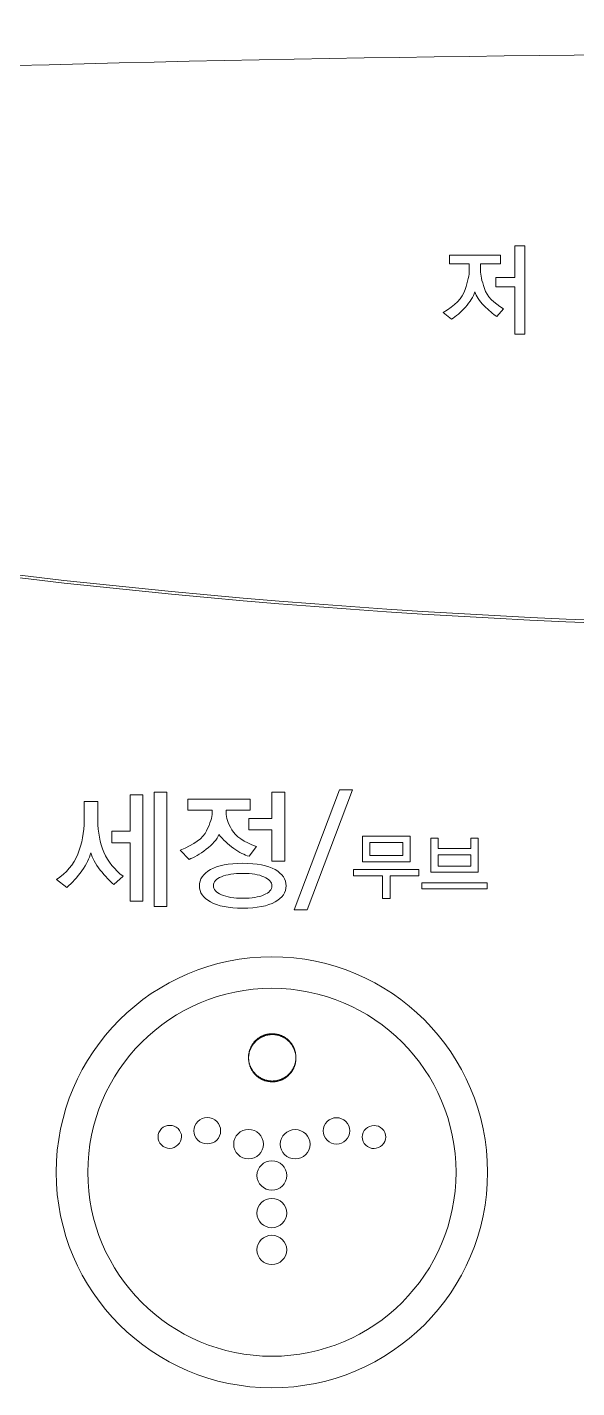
# Model space of a CAD drawing. Header units: millimetres. Extents: x -8699 to 14519, y -2727 to 7848.
# Drawn here: x 1441.6 to 1462.5, y -1016.3 to -964.5 of the extents above; entities that cross this region are included whole.
import ezdxf

# ---------------------------------------------------------------- set-up
doc = ezdxf.new("R2010")
doc.units = ezdxf.units.MM
doc.layers.add('레이어 1', color=7, linetype='Continuous')

msp = doc.modelspace()

# ---------------------------------------------------------------- linework, layer by layer
at = {"layer": '레이어 1', "lineweight": 9}
for p, q in [((1460.167, -974.003), (1460.167, -972.802)), ((1460.167, -972.802), (1460.548, -972.802)), ((1460.548, -972.802), (1460.548, -976.155)), ((1459.451, -974.361), (1459.451, -974.003)), ((1459.451, -974.003), (1460.167, -974.003)), ((1460.167, -974.361), (1459.451, -974.361)), ((1460.167, -976.155), (1460.167, -974.361)), ((1460.548, -976.155), (1460.167, -976.155))]:
    msp.add_line(p, q, dxfattribs=at)
for points in [[(1452.272, -998.072), (1451.783, -998.072), (1453.502, -993.494), (1453.991, -993.494), (1452.272, -998.072)], [(1445.541, -997.736), (1445.541, -995.518), (1444.849, -995.518), (1444.849, -995.074), (1445.541, -995.074), (1445.541, -993.686), (1446.02, -993.686), (1446.02, -997.736), (1445.541, -997.736)], [(1446.459, -997.934), (1446.459, -993.588), (1446.938, -993.588), (1446.938, -997.934), (1446.459, -997.934)], [(1450.929, -996.22), (1450.929, -995.02), (1450.055, -995.02), (1450.055, -994.59), (1450.929, -994.59), (1450.929, -993.588), (1451.423, -993.588), (1451.423, -996.22), (1450.929, -996.22)], [(1454.373, -996.24), (1454.373, -995.264), (1456.188, -995.264), (1456.188, -996.24), (1454.373, -996.24)], [(1455.903, -995.501), (1454.656, -995.501), (1454.656, -996.003), (1455.903, -996.003), (1455.903, -995.501)], [(1456.973, -996.638), (1456.973, -995.34), (1457.255, -995.34), (1457.255, -995.738), (1458.497, -995.738), (1458.497, -995.34), (1458.776, -995.34), (1458.776, -996.638), (1456.973, -996.638)], [(1458.497, -995.975), (1457.255, -995.975), (1457.255, -996.401), (1458.497, -996.401), (1458.497, -995.975)], [(1455.423, -996.768), (1455.423, -997.637), (1455.132, -997.637), (1455.132, -996.768), (1454.038, -996.768), (1454.038, -996.531), (1456.521, -996.531), (1456.521, -996.768), (1455.423, -996.768)], [(1456.634, -997.273), (1456.634, -997.036), (1459.118, -997.036), (1459.118, -997.273), (1456.634, -997.273)]]:
    msp.add_lwpolyline(points, dxfattribs=at)
at = {"layer": '레이어 1', "lineweight": 18}
for points in [[(1559.487, -968.49), (1502.827, -964.479), (1445.955, -964.479), (1389.296, -968.49)], [(1388.052, -973.925), (1444.216, -991.847), (1504.567, -991.847), (1560.732, -973.925)], [(1450.542, -1002.875), (1450.531, -1002.881), (1450.519, -1002.887), (1450.509, -1002.892)], [(1450.577, -1002.859), (1450.565, -1002.864), (1450.553, -1002.869), (1450.542, -1002.875)], [(1450.612, -1002.844), (1450.599, -1002.849), (1450.588, -1002.854), (1450.577, -1002.859)], [(1450.646, -1002.831), (1450.635, -1002.835), (1450.623, -1002.839), (1450.612, -1002.844)], [(1450.683, -1002.819), (1450.67, -1002.823), (1450.658, -1002.827), (1450.646, -1002.831)], [(1450.684, -1002.851), (1450.672, -1002.854), (1450.66, -1002.858), (1450.648, -1002.862)], [(1450.719, -1002.809), (1450.706, -1002.812), (1450.694, -1002.816), (1450.683, -1002.819)], [(1450.721, -1002.84), (1450.708, -1002.844), (1450.696, -1002.847), (1450.684, -1002.851)], [(1450.755, -1002.801), (1450.743, -1002.803), (1450.73, -1002.806), (1450.719, -1002.809)], [(1450.757, -1002.832), (1450.745, -1002.834), (1450.732, -1002.838), (1450.721, -1002.84)], [(1450.792, -1002.793), (1450.779, -1002.795), (1450.768, -1002.798), (1450.755, -1002.801)], [(1450.794, -1002.825), (1450.781, -1002.827), (1450.77, -1002.829), (1450.757, -1002.832)], [(1450.83, -1002.788), (1450.817, -1002.789), (1450.804, -1002.791), (1450.792, -1002.793)], [(1450.832, -1002.819), (1450.819, -1002.82), (1450.806, -1002.822), (1450.794, -1002.825)], [(1450.867, -1002.784), (1450.855, -1002.784), (1450.842, -1002.786), (1450.83, -1002.788)], [(1450.87, -1002.815), (1450.857, -1002.816), (1450.844, -1002.817), (1450.832, -1002.819)], [(1450.906, -1002.781), (1450.892, -1002.781), (1450.88, -1002.782), (1450.867, -1002.784)], [(1450.907, -1002.812), (1450.894, -1002.813), (1450.882, -1002.814), (1450.87, -1002.815)], [(1451.06, -1002.819), (1451.047, -1002.817), (1451.034, -1002.816), (1451.022, -1002.815)], [(1451.096, -1002.794), (1451.083, -1002.792), (1451.07, -1002.79), (1451.058, -1002.788)], [(1451.098, -1002.825), (1451.085, -1002.823), (1451.072, -1002.821), (1451.06, -1002.819)], [(1451.133, -1002.801), (1451.12, -1002.798), (1451.108, -1002.795), (1451.096, -1002.794)], [(1451.135, -1002.832), (1451.122, -1002.829), (1451.11, -1002.827), (1451.098, -1002.825)], [(1451.171, -1002.81), (1451.158, -1002.806), (1451.145, -1002.804), (1451.133, -1002.801)], [(1451.172, -1002.841), (1451.16, -1002.838), (1451.147, -1002.835), (1451.135, -1002.832)], [(1451.207, -1002.821), (1451.195, -1002.817), (1451.183, -1002.813), (1451.171, -1002.81)], [(1451.209, -1002.852), (1451.197, -1002.848), (1451.184, -1002.844), (1451.172, -1002.841)], [(1451.244, -1002.832), (1451.231, -1002.828), (1451.219, -1002.824), (1451.207, -1002.821)], [(1451.246, -1002.864), (1451.233, -1002.86), (1451.221, -1002.856), (1451.209, -1002.852)], [(1451.279, -1002.846), (1451.268, -1002.841), (1451.255, -1002.837), (1451.244, -1002.832)], [(1451.281, -1002.877), (1451.27, -1002.872), (1451.257, -1002.869), (1451.246, -1002.864)], [(1451.314, -1002.861), (1451.303, -1002.855), (1451.291, -1002.85), (1451.279, -1002.846)], [(1451.316, -1002.892), (1451.304, -1002.887), (1451.293, -1002.882), (1451.281, -1002.877)], [(1451.348, -1002.877), (1451.337, -1002.872), (1451.326, -1002.866), (1451.314, -1002.861)], [(1450.086, -1003.404), (1450.083, -1003.416), (1450.079, -1003.428), (1450.076, -1003.44)], [(1450.099, -1003.368), (1450.095, -1003.38), (1450.09, -1003.392), (1450.086, -1003.404)], [(1450.101, -1003.399), (1450.096, -1003.412), (1450.092, -1003.423), (1450.088, -1003.435)], [(1450.112, -1003.333), (1450.107, -1003.344), (1450.103, -1003.356), (1450.099, -1003.368)], [(1450.114, -1003.364), (1450.11, -1003.376), (1450.105, -1003.387), (1450.101, -1003.399)], [(1450.128, -1003.298), (1450.123, -1003.31), (1450.117, -1003.322), (1450.112, -1003.333)], [(1450.13, -1003.33), (1450.125, -1003.341), (1450.119, -1003.353), (1450.114, -1003.364)], [(1450.145, -1003.264), (1450.139, -1003.276), (1450.133, -1003.287), (1450.128, -1003.298)], [(1450.147, -1003.296), (1450.141, -1003.307), (1450.135, -1003.318), (1450.13, -1003.33)], [(1450.163, -1003.231), (1450.157, -1003.242), (1450.151, -1003.253), (1450.145, -1003.264)], [(1450.165, -1003.263), (1450.159, -1003.273), (1450.153, -1003.284), (1450.147, -1003.296)], [(1450.183, -1003.199), (1450.176, -1003.21), (1450.17, -1003.22), (1450.163, -1003.231)], [(1450.185, -1003.23), (1450.178, -1003.241), (1450.172, -1003.252), (1450.165, -1003.263)], [(1450.203, -1003.167), (1450.196, -1003.178), (1450.189, -1003.189), (1450.183, -1003.199)], [(1450.205, -1003.199), (1450.198, -1003.209), (1450.192, -1003.22), (1450.185, -1003.23)], [(1450.226, -1003.137), (1450.218, -1003.147), (1450.211, -1003.157), (1450.203, -1003.167)], [(1450.228, -1003.168), (1450.22, -1003.178), (1450.213, -1003.188), (1450.205, -1003.199)], [(1450.249, -1003.107), (1450.241, -1003.117), (1450.233, -1003.127), (1450.226, -1003.137)], [(1450.251, -1003.138), (1450.243, -1003.148), (1450.235, -1003.158), (1450.228, -1003.168)], [(1450.276, -1003.11), (1450.267, -1003.119), (1450.26, -1003.129), (1450.251, -1003.138)], [(1450.302, -1003.082), (1450.292, -1003.091), (1450.285, -1003.101), (1450.276, -1003.11)], [(1450.326, -1003.025), (1450.317, -1003.033), (1450.307, -1003.042), (1450.3, -1003.051)], [(1450.328, -1003.056), (1450.319, -1003.064), (1450.309, -1003.073), (1450.302, -1003.082)], [(1450.353, -1002.999), (1450.345, -1003.007), (1450.335, -1003.016), (1450.326, -1003.025)], [(1450.356, -1003.031), (1450.347, -1003.038), (1450.337, -1003.047), (1450.328, -1003.056)], [(1450.382, -1002.976), (1450.373, -1002.983), (1450.364, -1002.991), (1450.353, -1002.999)], [(1450.384, -1003.007), (1450.375, -1003.015), (1450.366, -1003.022), (1450.356, -1003.031)], [(1450.413, -1002.953), (1450.403, -1002.96), (1450.393, -1002.968), (1450.382, -1002.976)], [(1450.415, -1002.984), (1450.405, -1002.991), (1450.395, -1002.999), (1450.384, -1003.007)], [(1450.444, -1002.931), (1450.434, -1002.939), (1450.423, -1002.945), (1450.413, -1002.953)], [(1450.446, -1002.962), (1450.435, -1002.97), (1450.425, -1002.976), (1450.415, -1002.984)], [(1450.477, -1002.912), (1450.465, -1002.918), (1450.455, -1002.925), (1450.444, -1002.931)], [(1450.479, -1002.943), (1450.467, -1002.949), (1450.457, -1002.956), (1450.446, -1002.962)], [(1450.509, -1002.892), (1450.497, -1002.899), (1450.487, -1002.905), (1450.477, -1002.912)], [(1450.511, -1002.924), (1450.5, -1002.93), (1450.489, -1002.936), (1450.479, -1002.943)], [(1450.544, -1002.906), (1450.533, -1002.912), (1450.522, -1002.918), (1450.511, -1002.924)], [(1450.579, -1002.891), (1450.567, -1002.896), (1450.555, -1002.9), (1450.544, -1002.906)], [(1451.35, -1002.908), (1451.339, -1002.903), (1451.328, -1002.898), (1451.316, -1002.892)], [(1451.384, -1002.927), (1451.373, -1002.92), (1451.362, -1002.914), (1451.35, -1002.908)], [(1451.417, -1002.945), (1451.406, -1002.939), (1451.395, -1002.932), (1451.384, -1002.927)], [(1451.448, -1002.934), (1451.436, -1002.927), (1451.426, -1002.921), (1451.415, -1002.914)], [(1451.449, -1002.966), (1451.438, -1002.958), (1451.428, -1002.952), (1451.417, -1002.945)], [(1451.479, -1002.956), (1451.468, -1002.949), (1451.458, -1002.941), (1451.448, -1002.934)], [(1451.481, -1002.987), (1451.47, -1002.98), (1451.46, -1002.972), (1451.449, -1002.966)], [(1451.508, -1002.979), (1451.508, -1002.979), (1451.479, -1002.956), (1451.479, -1002.956)], [(1451.51, -1003.01), (1451.51, -1003.01), (1451.481, -1002.987), (1451.481, -1002.987)], [(1451.538, -1003.003), (1451.527, -1002.995), (1451.519, -1002.986), (1451.508, -1002.979)], [(1451.539, -1003.034), (1451.529, -1003.026), (1451.521, -1003.017), (1451.51, -1003.01)], [(1451.565, -1003.028), (1451.556, -1003.02), (1451.546, -1003.011), (1451.538, -1003.003)], [(1451.567, -1003.06), (1451.558, -1003.051), (1451.548, -1003.042), (1451.539, -1003.034)], [(1451.592, -1003.054), (1451.592, -1003.054), (1451.565, -1003.028), (1451.565, -1003.028)], [(1451.594, -1003.086), (1451.594, -1003.086), (1451.567, -1003.06), (1451.567, -1003.06)], [(1451.617, -1003.082), (1451.61, -1003.073), (1451.6, -1003.063), (1451.592, -1003.054)], [(1451.619, -1003.113), (1451.612, -1003.104), (1451.602, -1003.095), (1451.594, -1003.086)], [(1451.641, -1003.111), (1451.633, -1003.101), (1451.626, -1003.092), (1451.617, -1003.082)], [(1451.643, -1003.142), (1451.635, -1003.133), (1451.628, -1003.123), (1451.619, -1003.113)], [(1451.665, -1003.14), (1451.657, -1003.131), (1451.649, -1003.12), (1451.641, -1003.111)], [(1451.667, -1003.172), (1451.659, -1003.162), (1451.651, -1003.152), (1451.643, -1003.142)], [(1451.686, -1003.171), (1451.678, -1003.16), (1451.672, -1003.15), (1451.665, -1003.14)], [(1451.688, -1003.202), (1451.68, -1003.192), (1451.674, -1003.181), (1451.667, -1003.172)], [(1451.705, -1003.202), (1451.7, -1003.191), (1451.693, -1003.181), (1451.686, -1003.171)], [(1451.707, -1003.234), (1451.701, -1003.223), (1451.695, -1003.212), (1451.688, -1003.202)], [(1451.725, -1003.235), (1451.719, -1003.224), (1451.713, -1003.214), (1451.705, -1003.202)], [(1451.727, -1003.266), (1451.721, -1003.255), (1451.715, -1003.245), (1451.707, -1003.234)], [(1451.743, -1003.268), (1451.738, -1003.256), (1451.731, -1003.245), (1451.725, -1003.235)], [(1451.745, -1003.299), (1451.74, -1003.288), (1451.734, -1003.277), (1451.727, -1003.266)], [(1451.758, -1003.301), (1451.754, -1003.29), (1451.748, -1003.278), (1451.743, -1003.268)], [(1451.76, -1003.332), (1451.756, -1003.321), (1451.75, -1003.31), (1451.745, -1003.299)], [(1451.774, -1003.335), (1451.769, -1003.324), (1451.765, -1003.313), (1451.758, -1003.301)], [(1451.776, -1003.367), (1451.771, -1003.355), (1451.767, -1003.344), (1451.76, -1003.332)], [(1451.788, -1003.37), (1451.783, -1003.359), (1451.778, -1003.347), (1451.774, -1003.335)], [(1451.79, -1003.401), (1451.785, -1003.39), (1451.78, -1003.379), (1451.776, -1003.367)], [(1451.8, -1003.406), (1451.796, -1003.393), (1451.791, -1003.382), (1451.788, -1003.37)], [(1451.802, -1003.437), (1451.798, -1003.425), (1451.793, -1003.413), (1451.79, -1003.401)], [(1450.042, -1003.663), (1450.041, -1003.677), (1450.041, -1003.69), (1450.042, -1003.702)], [(1450.042, -1003.702), (1450.042, -1003.714), (1450.043, -1003.727), (1450.043, -1003.74)], [(1450.044, -1003.695), (1450.043, -1003.708), (1450.043, -1003.721), (1450.044, -1003.733)], [(1450.043, -1003.74), (1450.045, -1003.752), (1450.047, -1003.765), (1450.048, -1003.777)], [(1450.045, -1003.658), (1450.044, -1003.67), (1450.044, -1003.683), (1450.044, -1003.695)], [(1450.044, -1003.733), (1450.044, -1003.745), (1450.045, -1003.758), (1450.045, -1003.771)], [(1450.049, -1003.62), (1450.048, -1003.632), (1450.045, -1003.644), (1450.045, -1003.658)], [(1450.045, -1003.771), (1450.047, -1003.784), (1450.049, -1003.796), (1450.05, -1003.808)], [(1450.052, -1003.551), (1450.05, -1003.564), (1450.048, -1003.576), (1450.047, -1003.588)], [(1450.048, -1003.777), (1450.049, -1003.79), (1450.051, -1003.803), (1450.053, -1003.815)], [(1450.054, -1003.582), (1450.052, -1003.595), (1450.05, -1003.607), (1450.049, -1003.62)], [(1450.05, -1003.808), (1450.051, -1003.821), (1450.053, -1003.834), (1450.055, -1003.846)], [(1450.058, -1003.514), (1450.055, -1003.526), (1450.053, -1003.539), (1450.052, -1003.551)], [(1450.053, -1003.815), (1450.054, -1003.827), (1450.057, -1003.84), (1450.059, -1003.852)], [(1450.06, -1003.545), (1450.057, -1003.558), (1450.055, -1003.57), (1450.054, -1003.582)], [(1450.055, -1003.846), (1450.056, -1003.859), (1450.059, -1003.871), (1450.061, -1003.884)], [(1450.066, -1003.477), (1450.063, -1003.489), (1450.061, -1003.501), (1450.058, -1003.514)], [(1450.059, -1003.852), (1450.062, -1003.865), (1450.066, -1003.877), (1450.068, -1003.889)], [(1450.067, -1003.508), (1450.065, -1003.52), (1450.063, -1003.532), (1450.06, -1003.545)], [(1450.061, -1003.884), (1450.064, -1003.896), (1450.067, -1003.908), (1450.07, -1003.92)], [(1450.076, -1003.44), (1450.072, -1003.452), (1450.068, -1003.464), (1450.066, -1003.477)], [(1450.078, -1003.472), (1450.074, -1003.483), (1450.07, -1003.496), (1450.067, -1003.508)], [(1450.068, -1003.889), (1450.071, -1003.902), (1450.074, -1003.914), (1450.078, -1003.926)], [(1450.07, -1003.92), (1450.073, -1003.933), (1450.076, -1003.945), (1450.08, -1003.957)], [(1450.088, -1003.435), (1450.084, -1003.447), (1450.081, -1003.459), (1450.078, -1003.472)], [(1451.81, -1003.441), (1451.807, -1003.429), (1451.803, -1003.417), (1451.8, -1003.406)], [(1451.812, -1003.472), (1451.809, -1003.461), (1451.805, -1003.449), (1451.802, -1003.437)], [(1451.819, -1003.477), (1451.817, -1003.466), (1451.813, -1003.453), (1451.81, -1003.441)], [(1451.81, -1003.921), (1451.813, -1003.909), (1451.817, -1003.897), (1451.819, -1003.885)], [(1451.821, -1003.509), (1451.819, -1003.497), (1451.816, -1003.485), (1451.812, -1003.472)], [(1451.812, -1003.952), (1451.816, -1003.941), (1451.819, -1003.928), (1451.821, -1003.916)], [(1451.827, -1003.514), (1451.825, -1003.502), (1451.822, -1003.489), (1451.819, -1003.477)], [(1451.819, -1003.885), (1451.822, -1003.873), (1451.825, -1003.86), (1451.827, -1003.848)], [(1451.829, -1003.545), (1451.827, -1003.533), (1451.824, -1003.52), (1451.821, -1003.509)], [(1451.821, -1003.916), (1451.824, -1003.904), (1451.827, -1003.892), (1451.829, -1003.879)], [(1451.833, -1003.55), (1451.832, -1003.538), (1451.829, -1003.526), (1451.827, -1003.514)], [(1451.827, -1003.848), (1451.829, -1003.836), (1451.832, -1003.823), (1451.833, -1003.811)], [(1451.835, -1003.582), (1451.833, -1003.569), (1451.831, -1003.558), (1451.829, -1003.545)], [(1451.829, -1003.879), (1451.831, -1003.867), (1451.833, -1003.855), (1451.835, -1003.842)], [(1451.84, -1003.619), (1451.838, -1003.607), (1451.837, -1003.594), (1451.835, -1003.582)], [(1451.835, -1003.842), (1451.837, -1003.83), (1451.838, -1003.817), (1451.84, -1003.805)], [(1451.844, -1003.656), (1451.843, -1003.643), (1451.841, -1003.631), (1451.84, -1003.619)], [(1451.84, -1003.805), (1451.841, -1003.793), (1451.843, -1003.78), (1451.844, -1003.768)], [(1451.842, -1003.661), (1451.842, -1003.649), (1451.842, -1003.637), (1451.842, -1003.624)], [(1451.842, -1003.699), (1451.843, -1003.687), (1451.843, -1003.674), (1451.842, -1003.661)], [(1451.844, -1003.693), (1451.844, -1003.68), (1451.844, -1003.668), (1451.844, -1003.656)], [(1451.844, -1003.73), (1451.845, -1003.718), (1451.845, -1003.706), (1451.844, -1003.693)], [(1451.844, -1003.768), (1451.844, -1003.755), (1451.844, -1003.743), (1451.844, -1003.73)], [(1450.078, -1003.926), (1450.083, -1003.938), (1450.085, -1003.95), (1450.089, -1003.962)], [(1450.08, -1003.957), (1450.084, -1003.97), (1450.087, -1003.981), (1450.091, -1003.993)], [(1450.089, -1003.962), (1450.094, -1003.974), (1450.097, -1003.986), (1450.103, -1003.998)], [(1450.091, -1003.993), (1450.096, -1004.005), (1450.099, -1004.017), (1450.105, -1004.029)], [(1450.103, -1003.998), (1450.107, -1004.01), (1450.112, -1004.022), (1450.116, -1004.033)], [(1450.105, -1004.029), (1450.109, -1004.041), (1450.114, -1004.053), (1450.118, -1004.065)], [(1450.116, -1004.033), (1450.122, -1004.044), (1450.127, -1004.057), (1450.132, -1004.068)], [(1450.118, -1004.065), (1450.124, -1004.076), (1450.129, -1004.088), (1450.134, -1004.099)], [(1450.132, -1004.068), (1450.138, -1004.08), (1450.143, -1004.09), (1450.15, -1004.102)], [(1450.134, -1004.099), (1450.141, -1004.111), (1450.145, -1004.121), (1450.152, -1004.133)], [(1450.15, -1004.102), (1450.156, -1004.113), (1450.161, -1004.124), (1450.168, -1004.135)], [(1450.152, -1004.133), (1450.158, -1004.144), (1450.163, -1004.155), (1450.17, -1004.166)], [(1450.168, -1004.135), (1450.174, -1004.146), (1450.181, -1004.157), (1450.187, -1004.167)], [(1450.17, -1004.166), (1450.176, -1004.177), (1450.183, -1004.188), (1450.189, -1004.198)], [(1450.187, -1004.167), (1450.194, -1004.178), (1450.2, -1004.188), (1450.209, -1004.199)], [(1450.189, -1004.198), (1450.196, -1004.209), (1450.203, -1004.22), (1450.211, -1004.23)], [(1450.209, -1004.199), (1450.216, -1004.209), (1450.223, -1004.219), (1450.231, -1004.229)], [(1450.211, -1004.23), (1450.218, -1004.24), (1450.225, -1004.251), (1450.233, -1004.26)], [(1450.231, -1004.229), (1450.238, -1004.239), (1450.246, -1004.249), (1450.254, -1004.259)], [(1450.233, -1004.26), (1450.24, -1004.27), (1450.248, -1004.28), (1450.256, -1004.29)], [(1450.254, -1004.259), (1450.262, -1004.268), (1450.271, -1004.278), (1450.278, -1004.287)], [(1450.256, -1004.29), (1450.264, -1004.3), (1450.273, -1004.309), (1450.28, -1004.318)], [(1450.278, -1004.287), (1450.287, -1004.297), (1450.295, -1004.306), (1450.304, -1004.315)], [(1450.28, -1004.318), (1450.289, -1004.328), (1450.297, -1004.337), (1450.306, -1004.346)], [(1450.304, -1004.315), (1450.313, -1004.324), (1450.322, -1004.332), (1450.331, -1004.341)], [(1450.306, -1004.346), (1450.316, -1004.355), (1450.324, -1004.363), (1450.333, -1004.372)], [(1450.331, -1004.341), (1450.34, -1004.349), (1450.349, -1004.357), (1450.36, -1004.366)], [(1450.333, -1004.372), (1450.342, -1004.38), (1450.351, -1004.389), (1450.361, -1004.397)], [(1450.36, -1004.366), (1450.368, -1004.374), (1450.378, -1004.381), (1450.388, -1004.39)], [(1450.361, -1004.397), (1450.37, -1004.405), (1450.38, -1004.413), (1450.39, -1004.421)], [(1450.388, -1004.39), (1450.398, -1004.397), (1450.407, -1004.405), (1450.418, -1004.412)], [(1450.39, -1004.421), (1450.4, -1004.429), (1450.409, -1004.436), (1450.42, -1004.443)], [(1450.418, -1004.412), (1450.427, -1004.419), (1450.437, -1004.426), (1450.449, -1004.433)], [(1450.449, -1004.433), (1450.458, -1004.439), (1450.469, -1004.446), (1450.48, -1004.452)], [(1451.448, -1004.458), (1451.459, -1004.45), (1451.469, -1004.443), (1451.48, -1004.436)], [(1451.478, -1004.405), (1451.488, -1004.397), (1451.497, -1004.39), (1451.508, -1004.381)], [(1451.48, -1004.436), (1451.49, -1004.429), (1451.499, -1004.421), (1451.51, -1004.413)], [(1451.508, -1004.381), (1451.517, -1004.374), (1451.527, -1004.366), (1451.536, -1004.358)], [(1451.51, -1004.413), (1451.519, -1004.405), (1451.529, -1004.397), (1451.539, -1004.389)], [(1451.536, -1004.358), (1451.546, -1004.35), (1451.555, -1004.341), (1451.565, -1004.332)], [(1451.539, -1004.389), (1451.548, -1004.381), (1451.557, -1004.373), (1451.567, -1004.364)], [(1451.565, -1004.332), (1451.573, -1004.324), (1451.583, -1004.315), (1451.591, -1004.306)], [(1451.567, -1004.364), (1451.575, -1004.355), (1451.585, -1004.347), (1451.593, -1004.338)], [(1451.591, -1004.306), (1451.6, -1004.297), (1451.609, -1004.288), (1451.616, -1004.279)], [(1451.593, -1004.338), (1451.602, -1004.329), (1451.61, -1004.319), (1451.618, -1004.31)], [(1451.616, -1004.279), (1451.625, -1004.27), (1451.633, -1004.26), (1451.641, -1004.25)], [(1451.618, -1004.31), (1451.627, -1004.301), (1451.635, -1004.291), (1451.643, -1004.282)], [(1451.641, -1004.25), (1451.649, -1004.241), (1451.656, -1004.231), (1451.664, -1004.221)], [(1451.643, -1004.282), (1451.651, -1004.272), (1451.658, -1004.262), (1451.666, -1004.252)], [(1451.664, -1004.221), (1451.671, -1004.211), (1451.678, -1004.202), (1451.685, -1004.191)], [(1451.666, -1004.252), (1451.673, -1004.243), (1451.68, -1004.233), (1451.687, -1004.222)], [(1451.685, -1004.191), (1451.693, -1004.181), (1451.7, -1004.171), (1451.705, -1004.16)], [(1451.687, -1004.222), (1451.695, -1004.212), (1451.701, -1004.202), (1451.707, -1004.192)], [(1451.705, -1004.16), (1451.713, -1004.149), (1451.719, -1004.138), (1451.725, -1004.128)], [(1451.707, -1004.192), (1451.715, -1004.181), (1451.721, -1004.17), (1451.727, -1004.159)], [(1451.725, -1004.128), (1451.73, -1004.117), (1451.738, -1004.106), (1451.743, -1004.095)], [(1451.727, -1004.159), (1451.732, -1004.148), (1451.74, -1004.137), (1451.745, -1004.126)], [(1451.743, -1004.095), (1451.748, -1004.084), (1451.754, -1004.072), (1451.758, -1004.062)], [(1451.745, -1004.126), (1451.75, -1004.115), (1451.756, -1004.103), (1451.76, -1004.093)], [(1451.758, -1004.062), (1451.763, -1004.05), (1451.769, -1004.038), (1451.774, -1004.027)], [(1451.76, -1004.093), (1451.765, -1004.081), (1451.771, -1004.07), (1451.776, -1004.058)], [(1451.774, -1004.027), (1451.778, -1004.016), (1451.783, -1004.004), (1451.788, -1003.992)], [(1451.776, -1004.058), (1451.78, -1004.047), (1451.785, -1004.035), (1451.79, -1004.023)], [(1451.79, -1004.023), (1451.793, -1004.012), (1451.798, -1004), (1451.802, -1003.988)], [(1451.802, -1003.988), (1451.805, -1003.976), (1451.809, -1003.965), (1451.812, -1003.952)], [(1450.42, -1004.443), (1450.429, -1004.45), (1450.44, -1004.458), (1450.451, -1004.464)], [(1450.451, -1004.464), (1450.46, -1004.471), (1450.471, -1004.477), (1450.482, -1004.484)], [(1450.48, -1004.452), (1450.491, -1004.459), (1450.502, -1004.465), (1450.512, -1004.47)], [(1450.482, -1004.484), (1450.493, -1004.491), (1450.504, -1004.496), (1450.514, -1004.502)], [(1450.512, -1004.47), (1450.523, -1004.477), (1450.535, -1004.483), (1450.545, -1004.488)], [(1450.514, -1004.502), (1450.525, -1004.508), (1450.537, -1004.514), (1450.547, -1004.52)], [(1450.545, -1004.488), (1450.556, -1004.494), (1450.568, -1004.499), (1450.579, -1004.504)], [(1450.547, -1004.52), (1450.558, -1004.525), (1450.57, -1004.531), (1450.581, -1004.535)], [(1450.579, -1004.504), (1450.59, -1004.509), (1450.601, -1004.514), (1450.613, -1004.518)], [(1450.581, -1004.535), (1450.593, -1004.54), (1450.603, -1004.545), (1450.615, -1004.549)], [(1450.613, -1004.518), (1450.625, -1004.523), (1450.636, -1004.527), (1450.648, -1004.531)], [(1450.615, -1004.549), (1450.626, -1004.554), (1450.638, -1004.558), (1450.65, -1004.562)], [(1450.648, -1004.531), (1450.659, -1004.535), (1450.672, -1004.538), (1450.685, -1004.543)], [(1450.65, -1004.562), (1450.661, -1004.566), (1450.674, -1004.57), (1450.687, -1004.574)], [(1450.685, -1004.543), (1450.697, -1004.546), (1450.708, -1004.55), (1450.719, -1004.552)], [(1450.687, -1004.574), (1450.699, -1004.577), (1450.71, -1004.581), (1450.721, -1004.584)], [(1450.719, -1004.552), (1450.73, -1004.555), (1450.741, -1004.558), (1450.752, -1004.561)], [(1450.721, -1004.584), (1450.732, -1004.586), (1450.743, -1004.589), (1450.754, -1004.592)], [(1450.752, -1004.561), (1450.765, -1004.563), (1450.779, -1004.566), (1450.793, -1004.567)], [(1450.754, -1004.592), (1450.767, -1004.595), (1450.781, -1004.597), (1450.795, -1004.599)], [(1450.793, -1004.567), (1450.815, -1004.571), (1450.836, -1004.573), (1450.858, -1004.574)], [(1450.795, -1004.599), (1450.816, -1004.602), (1450.838, -1004.604), (1450.86, -1004.605)], [(1450.858, -1004.574), (1450.887, -1004.576), (1450.915, -1004.579), (1450.943, -1004.58)], [(1450.86, -1004.605), (1450.889, -1004.608), (1450.917, -1004.61), (1450.945, -1004.611)], [(1450.943, -1004.58), (1450.943, -1004.58), (1450.981, -1004.579), (1450.981, -1004.579)], [(1450.945, -1004.611), (1450.945, -1004.611), (1450.983, -1004.61), (1450.983, -1004.61)], [(1450.981, -1004.579), (1450.994, -1004.578), (1451.007, -1004.578), (1451.02, -1004.576)], [(1450.983, -1004.61), (1450.996, -1004.61), (1451.009, -1004.609), (1451.022, -1004.608)], [(1451.02, -1004.576), (1451.032, -1004.576), (1451.044, -1004.574), (1451.056, -1004.572)], [(1451.022, -1004.608), (1451.034, -1004.607), (1451.046, -1004.605), (1451.058, -1004.604)], [(1451.056, -1004.572), (1451.07, -1004.571), (1451.082, -1004.569), (1451.096, -1004.567)], [(1451.058, -1004.604), (1451.072, -1004.602), (1451.084, -1004.601), (1451.097, -1004.598)], [(1451.096, -1004.567), (1451.107, -1004.564), (1451.12, -1004.562), (1451.132, -1004.559)], [(1451.097, -1004.598), (1451.109, -1004.595), (1451.122, -1004.593), (1451.134, -1004.591)], [(1451.132, -1004.559), (1451.144, -1004.557), (1451.157, -1004.554), (1451.17, -1004.55)], [(1451.134, -1004.591), (1451.146, -1004.588), (1451.159, -1004.585), (1451.171, -1004.582)], [(1451.17, -1004.55), (1451.17, -1004.55), (1451.206, -1004.54), (1451.206, -1004.54)], [(1451.171, -1004.582), (1451.171, -1004.582), (1451.209, -1004.571), (1451.209, -1004.571)], [(1451.209, -1004.571), (1451.22, -1004.567), (1451.232, -1004.563), (1451.244, -1004.56)], [(1451.244, -1004.56), (1451.257, -1004.555), (1451.268, -1004.55), (1451.28, -1004.545)], [(1451.278, -1004.514), (1451.29, -1004.51), (1451.302, -1004.505), (1451.313, -1004.499)], [(1451.28, -1004.545), (1451.292, -1004.541), (1451.304, -1004.536), (1451.315, -1004.531)], [(1451.313, -1004.499), (1451.325, -1004.494), (1451.336, -1004.489), (1451.348, -1004.483)], [(1451.315, -1004.531), (1451.327, -1004.525), (1451.338, -1004.52), (1451.35, -1004.515)], [(1451.348, -1004.483), (1451.359, -1004.477), (1451.37, -1004.472), (1451.381, -1004.465)], [(1451.35, -1004.515), (1451.361, -1004.509), (1451.372, -1004.503), (1451.383, -1004.497)], [(1451.381, -1004.465), (1451.392, -1004.459), (1451.404, -1004.453), (1451.414, -1004.446)], [(1451.383, -1004.497), (1451.395, -1004.491), (1451.406, -1004.484), (1451.416, -1004.478)], [(1451.416, -1004.478), (1451.426, -1004.471), (1451.437, -1004.464), (1451.448, -1004.458)]]:
    msp.add_open_spline(points, degree=3, dxfattribs=at)
at = {"layer": '레이어 1', "lineweight": 9}
for points in [[(1457.679, -973.488), (1457.679, -973.488), (1457.679, -973.156), (1457.679, -973.156)], [(1457.679, -973.156), (1457.679, -973.156), (1459.622, -973.156), (1459.622, -973.156)], [(1459.622, -973.156), (1459.622, -973.156), (1459.622, -973.488), (1459.622, -973.488)], [(1387.953, -973.792), (1444.205, -991.76), (1504.657, -991.76), (1560.908, -973.792)], [(1458.437, -973.488), (1458.437, -973.488), (1457.679, -973.488), (1457.679, -973.488)], [(1458.437, -973.74), (1458.437, -973.74), (1458.437, -973.488), (1458.437, -973.488)], [(1459.622, -973.488), (1459.622, -973.488), (1458.86, -973.488), (1458.86, -973.488)], [(1458.86, -973.488), (1458.86, -973.488), (1458.86, -973.74), (1458.86, -973.74)], [(1458.86, -973.74), (1458.86, -973.897), (1458.91, -974.124), (1459.011, -974.421)], [(1458.647, -974.547), (1458.586, -974.738), (1458.466, -974.933), (1458.287, -975.132)], [(1458.994, -975.073), (1458.813, -974.893), (1458.698, -974.718), (1458.647, -974.547)], [(1459.011, -974.421), (1459.111, -974.719), (1459.354, -974.977), (1459.741, -975.195)], [(1457.759, -975.591), (1457.759, -975.591), (1457.447, -975.332), (1457.447, -975.332)], [(1458.287, -975.132), (1458.108, -975.332), (1457.932, -975.485), (1457.759, -975.591)], [(1459.477, -975.489), (1459.335, -975.392), (1459.174, -975.253), (1458.994, -975.073)], [(1459.741, -975.195), (1459.741, -975.195), (1459.477, -975.489), (1459.477, -975.489)], [(1448.473, -1005.974), (1448.339, -1005.973), (1448.206, -1006.024), (1448.113, -1006.116)], [(1448.833, -1006.116), (1448.739, -1006.025), (1448.606, -1005.974), (1448.473, -1005.974)], [(1453.388, -1005.977), (1453.255, -1005.976), (1453.121, -1006.027), (1453.028, -1006.12)], [(1453.748, -1006.12), (1453.654, -1006.028), (1453.522, -1005.977), (1453.388, -1005.977)], [(1446.733, -1006.392), (1446.65, -1006.472), (1446.6, -1006.588), (1446.6, -1006.703)], [(1447.048, -1006.269), (1446.933, -1006.269), (1446.817, -1006.313), (1446.733, -1006.392)], [(1447.362, -1006.393), (1447.279, -1006.311), (1447.164, -1006.268), (1447.048, -1006.269)], [(1448.113, -1006.116), (1448.019, -1006.208), (1447.965, -1006.341), (1447.965, -1006.473)], [(1447.965, -1006.473), (1447.965, -1006.605), (1448.019, -1006.738), (1448.112, -1006.83)], [(1450.044, -1006.424), (1449.735, -1006.424), (1449.477, -1006.67), (1449.477, -1006.982)], [(1450.61, -1006.983), (1450.61, -1006.671), (1450.353, -1006.424), (1450.044, -1006.424)], [(1453.028, -1006.12), (1452.934, -1006.211), (1452.88, -1006.344), (1452.88, -1006.477)], [(1452.88, -1006.477), (1452.88, -1006.609), (1452.933, -1006.742), (1453.027, -1006.834)], [(1454.498, -1006.397), (1454.415, -1006.477), (1454.366, -1006.593), (1454.366, -1006.709)], [(1446.6, -1006.703), (1446.6, -1006.819), (1446.647, -1006.93), (1446.731, -1007.011)], [(1446.731, -1007.011), (1446.815, -1007.093), (1446.935, -1007.144), (1447.05, -1007.144)], [(1451.248, -1006.985), (1451.248, -1007.298), (1451.507, -1007.542), (1451.815, -1007.543)], [(1451.815, -1007.543), (1452.124, -1007.543), (1452.383, -1007.299), (1452.383, -1006.987)], [(1454.366, -1006.709), (1454.366, -1006.825), (1454.412, -1006.936), (1454.496, -1007.018)], [(1454.496, -1007.018), (1454.579, -1007.1), (1454.7, -1007.152), (1454.816, -1007.151)], [(1454.816, -1007.151), (1455.046, -1007.15), (1455.259, -1006.94), (1455.262, -1006.712)], [(1450.929, -1007.617), (1450.62, -1007.616), (1450.362, -1007.862), (1450.362, -1008.174)], [(1450.362, -1008.174), (1450.362, -1008.487), (1450.619, -1008.732), (1450.929, -1008.733)], [(1450.36, -1009.603), (1450.36, -1009.916), (1450.619, -1010.16), (1450.927, -1010.161)], [(1450.927, -1010.161), (1451.235, -1010.161), (1451.494, -1009.916), (1451.494, -1009.604)], [(1450.36, -1011.007), (1450.36, -1011.319), (1450.617, -1011.564), (1450.927, -1011.564)]]:
    msp.add_open_spline(points, degree=3, dxfattribs=at)
for points, knots in [([(1457.447, -975.332), (1457.891, -975.076), (1458.168, -974.787), (1458.275, -974.466), (1458.383, -974.144), (1458.437, -973.902), (1458.437, -973.74)], [5, 5, 5, 5, 6, 6, 6, 7, 7, 7, 7]), ([(1444.923, -997.099), (1444.765, -996.974), (1444.593, -996.791), (1444.407, -996.551), (1444.221, -996.31), (1444.102, -996.093), (1444.049, -995.899), (1443.997, -996.103), (1443.881, -996.33), (1443.703, -996.58), (1443.526, -996.83), (1443.336, -997.041), (1443.135, -997.212), (1443.135, -997.212), (1442.735, -996.916), (1442.735, -996.916), (1443.117, -996.666), (1443.389, -996.342), (1443.55, -995.943), (1443.712, -995.545), (1443.792, -995.12), (1443.792, -994.669), (1443.792, -994.669), (1443.792, -993.938), (1443.792, -993.938), (1443.792, -993.938), (1444.311, -993.938), (1444.311, -993.938), (1444.311, -993.938), (1444.311, -994.669), (1444.311, -994.669), (1444.311, -995.113), (1444.389, -995.516), (1444.546, -995.876), (1444.702, -996.237), (1444.945, -996.541), (1445.274, -996.788), (1445.274, -996.788), (1444.923, -997.099), (1444.923, -997.099)], [0, 0, 0, 0, 1, 1, 1, 2, 2, 2, 3, 3, 3, 4, 4, 4, 5, 5, 5, 6, 6, 6, 7, 7, 7, 8, 8, 8, 9, 9, 9, 10, 10, 10, 11, 11, 11, 12, 12, 12, 13, 13, 13, 13]), ([(1450.06, -996.027), (1449.888, -995.981), (1449.694, -995.881), (1449.477, -995.728), (1449.26, -995.575), (1449.074, -995.398), (1448.919, -995.197), (1448.843, -995.389), (1448.681, -995.577), (1448.432, -995.763), (1448.184, -995.949), (1447.967, -996.076), (1447.783, -996.146), (1447.783, -996.146), (1447.437, -995.8), (1447.437, -995.8), (1447.974, -995.586), (1448.311, -995.337), (1448.45, -995.054), (1448.588, -994.771), (1448.657, -994.545), (1448.657, -994.378), (1448.657, -994.378), (1448.657, -994.269), (1448.657, -994.269), (1448.657, -994.269), (1447.739, -994.269), (1447.739, -994.269), (1447.739, -994.269), (1447.739, -993.854), (1447.739, -993.854), (1447.739, -993.854), (1450.109, -993.854), (1450.109, -993.854), (1450.109, -993.854), (1450.109, -994.269), (1450.109, -994.269), (1450.109, -994.269), (1449.19, -994.269), (1449.19, -994.269), (1449.19, -994.269), (1449.19, -994.378), (1449.19, -994.378), (1449.19, -994.545), (1449.261, -994.759), (1449.403, -995.017), (1449.545, -995.276), (1449.859, -995.487), (1450.346, -995.652), (1450.346, -995.652), (1450.06, -996.027), (1450.06, -996.027)], [0, 0, 0, 0, 1, 1, 1, 2, 2, 2, 3, 3, 3, 4, 4, 4, 5, 5, 5, 6, 6, 6, 7, 7, 7, 8, 8, 8, 9, 9, 9, 10, 10, 10, 11, 11, 11, 12, 12, 12, 13, 13, 13, 14, 14, 14, 15, 15, 15, 16, 16, 16, 17, 17, 17, 17]), ([(1451.052, -997.763), (1450.772, -997.923), (1450.362, -998.003), (1449.823, -998.003), (1449.286, -998.003), (1448.877, -997.923), (1448.595, -997.763), (1448.314, -997.604), (1448.173, -997.4), (1448.173, -997.153), (1448.173, -996.903), (1448.314, -996.697), (1448.595, -996.536), (1448.877, -996.375), (1449.286, -996.294), (1449.823, -996.294), (1450.362, -996.294), (1450.772, -996.375), (1451.052, -996.536), (1451.332, -996.697), (1451.472, -996.903), (1451.472, -997.153), (1451.472, -997.4), (1451.332, -997.604), (1451.052, -997.763)], [0, 0, 0, 0, 1, 1, 1, 2, 2, 2, 3, 3, 3, 4, 4, 4, 5, 5, 5, 6, 6, 6, 7, 7, 7, 8, 8, 8, 8]), ([(1450.63, -996.81), (1450.428, -996.723), (1450.16, -996.679), (1449.828, -996.679), (1449.491, -996.679), (1449.221, -996.721), (1449.015, -996.805), (1448.809, -996.889), (1448.707, -997.003), (1448.707, -997.148), (1448.707, -997.287), (1448.809, -997.401), (1449.015, -997.492), (1449.221, -997.582), (1449.491, -997.627), (1449.828, -997.627), (1450.16, -997.627), (1450.428, -997.584), (1450.63, -997.496), (1450.833, -997.409), (1450.934, -997.297), (1450.934, -997.158), (1450.934, -997.013), (1450.833, -996.897), (1450.63, -996.81)], [0, 0, 0, 0, 1, 1, 1, 2, 2, 2, 3, 3, 3, 4, 4, 4, 5, 5, 5, 6, 6, 6, 7, 7, 7, 8, 8, 8, 8]), ([(1450.93, -999.854), (1446.402, -999.854), (1442.73, -1003.525), (1442.73, -1008.054), (1442.73, -1012.582), (1446.402, -1016.254), (1450.93, -1016.254), (1455.459, -1016.254), (1459.13, -1012.582), (1459.13, -1008.054), (1459.13, -1003.525), (1455.459, -999.854), (1450.93, -999.854)], [0, 0, 0, 0, 1, 1, 1, 2, 2, 2, 3, 3, 3, 4, 4, 4, 4]), ([(1447.05, -1007.144), (1447.28, -1007.143), (1447.495, -1006.934), (1447.496, -1006.706), (1447.497, -1006.592), (1447.445, -1006.474), (1447.362, -1006.393)], [2, 2, 2, 2, 3, 3, 3, 4, 4, 4, 4]), ([(1448.833, -1006.831), (1448.926, -1006.739), (1448.982, -1006.606), (1448.982, -1006.473), (1448.982, -1006.341), (1448.926, -1006.209), (1448.833, -1006.116)], [3, 3, 3, 3, 4, 4, 4, 5, 5, 5, 5]), ([(1452.383, -1006.987), (1452.383, -1006.674), (1452.124, -1006.428), (1451.816, -1006.428), (1451.508, -1006.428), (1451.248, -1006.673), (1451.248, -1006.985)], [2, 2, 2, 2, 3, 3, 3, 4, 4, 4, 4]), ([(1453.747, -1006.834), (1453.841, -1006.743), (1453.896, -1006.61), (1453.896, -1006.477), (1453.896, -1006.345), (1453.841, -1006.212), (1453.748, -1006.12)], [3, 3, 3, 3, 4, 4, 4, 5, 5, 5, 5]), ([(1455.262, -1006.712), (1455.263, -1006.597), (1455.211, -1006.479), (1455.128, -1006.397), (1455.044, -1006.316), (1454.93, -1006.272), (1454.814, -1006.272), (1454.698, -1006.272), (1454.581, -1006.317), (1454.498, -1006.397)], [3, 3, 3, 3, 4, 4, 4, 5, 5, 5, 6, 6, 6, 6]), ([(1448.112, -1006.83), (1448.206, -1006.922), (1448.339, -1006.973), (1448.472, -1006.973), (1448.605, -1006.973), (1448.738, -1006.922), (1448.833, -1006.831)], [1, 1, 1, 1, 2, 2, 2, 3, 3, 3, 3]), ([(1449.477, -1006.982), (1449.476, -1007.295), (1449.734, -1007.541), (1450.043, -1007.541), (1450.353, -1007.541), (1450.609, -1007.295), (1450.61, -1006.983)], [0, 0, 0, 0, 1, 1, 1, 2, 2, 2, 2]), ([(1453.027, -1006.834), (1453.121, -1006.926), (1453.254, -1006.977), (1453.388, -1006.977), (1453.521, -1006.977), (1453.653, -1006.926), (1453.747, -1006.834)], [1, 1, 1, 1, 2, 2, 2, 3, 3, 3, 3]), ([(1450.929, -1008.733), (1451.237, -1008.733), (1451.496, -1008.487), (1451.496, -1008.175), (1451.496, -1007.862), (1451.237, -1007.617), (1450.929, -1007.617)], [1, 1, 1, 1, 2, 2, 2, 3, 3, 3, 3]), ([(1451.494, -1009.604), (1451.495, -1009.292), (1451.236, -1009.047), (1450.929, -1009.047), (1450.62, -1009.047), (1450.361, -1009.291), (1450.36, -1009.603)], [2, 2, 2, 2, 3, 3, 3, 4, 4, 4, 4]), ([(1450.927, -1011.564), (1451.235, -1011.565), (1451.494, -1011.32), (1451.494, -1011.008), (1451.494, -1010.696), (1451.236, -1010.45), (1450.927, -1010.45), (1450.618, -1010.45), (1450.36, -1010.695), (1450.36, -1011.007)], [1, 1, 1, 1, 2, 2, 2, 3, 3, 3, 4, 4, 4, 4])]:
    msp.add_open_spline(points, degree=3, knots=knots, dxfattribs=at)
at = {"layer": '레이어 1', "lineweight": 18}
for points, knots in [([(1450.93, -1001.053), (1447.065, -1001.053), (1443.93, -1004.188), (1443.93, -1008.054), (1443.93, -1011.92), (1447.065, -1015.054), (1450.93, -1015.054), (1454.796, -1015.054), (1457.931, -1011.92), (1457.931, -1008.054), (1457.931, -1004.188), (1454.796, -1001.053), (1450.93, -1001.053)], [0, 0, 0, 0, 1, 1, 1, 2, 2, 2, 3, 3, 3, 4, 4, 4, 4]), ([(1450.93, -1001.053), (1447.065, -1001.053), (1443.93, -1004.188), (1443.93, -1008.054), (1443.93, -1011.92), (1447.065, -1015.054), (1450.93, -1015.054), (1454.796, -1015.054), (1457.931, -1011.92), (1457.931, -1008.054), (1457.931, -1004.188), (1454.796, -1001.053), (1450.93, -1001.053)], [0, 0, 0, 0, 1, 1, 1, 2, 2, 2, 3, 3, 3, 4, 4, 4, 4]), ([(1450.648, -1002.862), (1450.637, -1002.867), (1450.625, -1002.871), (1450.613, -1002.876), (1450.601, -1002.88), (1450.59, -1002.885), (1450.579, -1002.891)], [83, 83, 83, 83, 84, 84, 84, 85, 85, 85, 85]), ([(1450.981, -1002.781), (1450.968, -1002.78), (1450.956, -1002.779), (1450.944, -1002.779), (1450.93, -1002.779), (1450.918, -1002.78), (1450.906, -1002.781)], [74, 74, 74, 74, 75, 75, 75, 76, 76, 76, 76]), ([(1451.022, -1002.815), (1451.009, -1002.814), (1450.996, -1002.813), (1450.983, -1002.812), (1450.97, -1002.811), (1450.958, -1002.811), (1450.946, -1002.811), (1450.932, -1002.811), (1450.92, -1002.811), (1450.907, -1002.812)], [73, 73, 73, 73, 74, 74, 74, 75, 75, 75, 76, 76, 76, 76]), ([(1451.058, -1002.788), (1451.045, -1002.786), (1451.032, -1002.785), (1451.02, -1002.784), (1451.007, -1002.782), (1450.994, -1002.781), (1450.981, -1002.781)], [72, 72, 72, 72, 73, 73, 73, 74, 74, 74, 74]), ([(1451.415, -1002.914), (1451.404, -1002.908), (1451.393, -1002.901), (1451.382, -1002.895), (1451.371, -1002.889), (1451.361, -1002.883), (1451.348, -1002.877)], [62, 62, 62, 62, 63, 63, 63, 64, 64, 64, 64]), ([(1450.3, -1003.051), (1450.29, -1003.06), (1450.282, -1003.07), (1450.274, -1003.078), (1450.265, -1003.087), (1450.258, -1003.098), (1450.249, -1003.107)], [94, 94, 94, 94, 95, 95, 95, 96, 96, 96, 96]), ([(1450.047, -1003.588), (1450.045, -1003.601), (1450.043, -1003.613), (1450.043, -1003.626), (1450.042, -1003.639), (1450.042, -1003.652), (1450.042, -1003.663)], [110, 110, 110, 110, 111, 111, 111, 112, 112, 112, 112]), ([(1451.788, -1003.992), (1451.791, -1003.98), (1451.796, -1003.969), (1451.8, -1003.957), (1451.803, -1003.945), (1451.807, -1003.934), (1451.81, -1003.921)], [29, 29, 29, 29, 30, 30, 30, 31, 31, 31, 31]), ([(1451.842, -1003.624), (1451.841, -1003.612), (1451.839, -1003.6), (1451.838, -1003.588), (1451.836, -1003.575), (1451.835, -1003.563), (1451.833, -1003.55)], [39, 39, 39, 39, 40, 40, 40, 41, 41, 41, 41]), ([(1451.833, -1003.811), (1451.835, -1003.799), (1451.836, -1003.786), (1451.838, -1003.774), (1451.839, -1003.761), (1451.841, -1003.749), (1451.842, -1003.736), (1451.842, -1003.724), (1451.842, -1003.712), (1451.842, -1003.699)], [34, 34, 34, 34, 35, 35, 35, 36, 36, 36, 37, 37, 37, 37]), ([(1451.414, -1004.446), (1451.424, -1004.44), (1451.435, -1004.433), (1451.446, -1004.426), (1451.457, -1004.419), (1451.467, -1004.412), (1451.478, -1004.405)], [13, 13, 13, 13, 14, 14, 14, 15, 15, 15, 15]), ([(1451.206, -1004.54), (1451.217, -1004.536), (1451.23, -1004.532), (1451.242, -1004.528), (1451.255, -1004.524), (1451.266, -1004.519), (1451.278, -1004.514)], [7, 7, 7, 7, 8, 8, 8, 9, 9, 9, 9])]:
    msp.add_open_spline(points, degree=3, knots=knots, dxfattribs=at)

doc.saveas('drawing.dxf')
